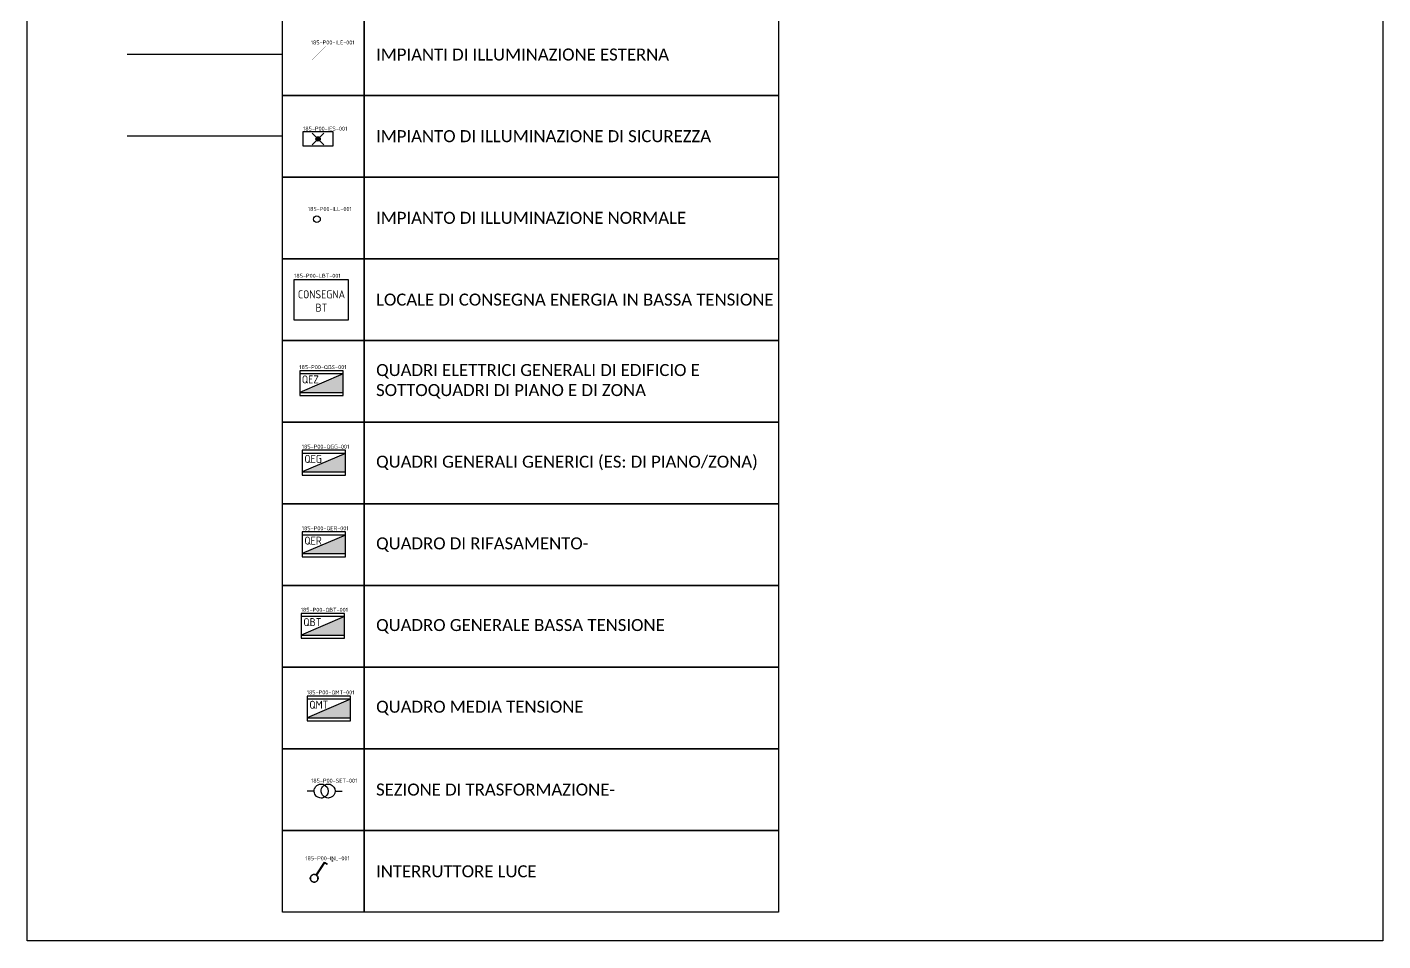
# Model space of a CAD drawing. Header units: millimetres. Extents: x -605.1 to -535.8, y -486.8 to -421.1.
# Drawn here: x -552.74 to -535.8, y -448.47 to -437.06 of the extents above; entities that cross this region are included whole.
import ezdxf

# ---------------------------------------------------------------- set-up
doc = ezdxf.new("R2010")
doc.units = ezdxf.units.MM
for name, color, linetype in [('00_Legenda-Linee', 7, 'Continuous'), ('A-Testo', 7, 'Continuous'), ('I-Impianti Elettrici', 10, 'Continuous'), ('Z-RM', 5, 'Continuous')]:
    doc.layers.add(name, color=color, linetype=linetype)
doc.styles.get("Standard").update_dxf_attribs({"font": 'isocp.shx'})

# ---------------------------------------------------------------- blocks, each defined once
blk = doc.blocks.new('INT_LUCE')
for points in [[(0.16, 0.225), (0.13, 0.243), (0.029, 0.089), (0.033, 0.086), (0.036, 0.083), (0.04, 0.078), (0.045, 0.07), (0.047, 0.064), (0.049, 0.056), (0.049, 0.051), (0.049, 0.042), (0.047, 0.034), (0.043, 0.025), (0.039, 0.019), (0.033, 0.012), (0.028, 0.009), (0.02, 0.004), (0.012, 0.002), (0.007, 0), (0, 0), (-0.008, 0.001), (-0.019, 0.004), (-0.026, 0.007), (-0.033, 0.012), (-0.038, 0.018), (-0.044, 0.026), (-0.047, 0.035), (-0.049, 0.041), (-0.049, 0.049), (-0.049, 0.055), (-0.047, 0.064), (-0.044, 0.072), (-0.04, 0.079), (-0.035, 0.084), (-0.03, 0.088), (-0.025, 0.092), (-0.019, 0.095), (-0.012, 0.097), (-0.002, 0.099), (0.005, 0.098), (0.011, 0.097), (0.019, 0.095), (0.025, 0.092), (0.128, 0.25), (0.163, 0.229)], [(0.225, 0.268), (0.229, 0.268), (0.229, 0.265), (0.225, 0.265)], [(0.024, 0.089), (0.018, 0.093), (0.01, 0.095), (0.005, 0.096), (-0.002, 0.096), (-0.012, 0.095), (-0.018, 0.093), (-0.023, 0.09), (-0.029, 0.086), (-0.033, 0.082), (-0.038, 0.077), (-0.042, 0.071), (-0.045, 0.063), (-0.047, 0.055), (-0.047, 0.05), (-0.046, 0.041), (-0.045, 0.035), (-0.042, 0.027), (-0.037, 0.02), (-0.031, 0.014), (-0.025, 0.009), (-0.019, 0.006), (-0.008, 0.003), (0, 0.002), (0.006, 0.003), (0.012, 0.004), (0.019, 0.007), (0.026, 0.011), (0.031, 0.014), (0.037, 0.021), (0.041, 0.027), (0.044, 0.035), (0.046, 0.042), (0.047, 0.051), (0.046, 0.055), (0.045, 0.063), (0.043, 0.069), (0.038, 0.077), (0.034, 0.082), (0.031, 0.084), (0.027, 0.088)]]:
    blk.add_lwpolyline(points, close=True)
for points in [[(0.026, 0.089), (0.129, 0.247)], [(0.129, 0.247), (0.161, 0.227)]]:
    blk.add_lwpolyline(points)
blk.add_attdef('CODICE', (-0.112, 0.274), '', height=0.05)
at = {"flags": 1}
for tag, p in [('CODICE_LOCALE', (-0.099, -0.121)), ('NOTE', (-0.094, -0.317)), ('DENOMINAZIONE_APPARATO', (-0.093, -0.224)), ('FOTO', (-0.1, -0.406)), ('QUANTITA', (-0.094, -0.517)), ('STATO_CONSERVAZIONE', (-0.1, -0.718)), ('MARCA', (-0.089, -0.605)), ('GC', (-0.081, -0.83)), ('VCT', (-0.081, -0.998)), ('GF', (-0.081, -0.918)), ('VCL', (-0.081, -1.085)), ('VSAN', (-0.081, -1.173)), ('ATTRIBUTO_01', (-0.087, -1.362)), ('VCC', (-0.081, -1.263)), ('ATTRIBUTO_02', (-0.087, -1.447)), ('ATTRIBUTO_03', (-0.087, -1.544)), ('ATTRIBUTO_04', (-0.087, -1.629)), ('ATTRIBUTO_05', (-0.087, -1.718)), ('ATTRIBUTO_06', (-0.087, -1.803)), ('ATTRIBUTO_07', (-0.087, -1.896)), ('ATTRIBUTO_08', (-0.087, -1.982)), ('ATTRIBUTO_09', (-0.087, -2.073)), ('ATTRIBUTO_10', (-0.087, -2.158))]:
    blk.add_attdef(tag, p, '', height=0.05, dxfattribs=at)
blk = doc.blocks.new('TRASFORMATORE')
for points in [[(-0.131, 0.075), (-0.219, 0.075)], [(0.131, 0.076), (0.218, 0.076)]]:
    blk.add_lwpolyline(points)
for points in [[(-0.043, 0.163), (-0.019, 0.16), (0.009, 0.146), (0.03, 0.123), (0.039, 0.105), (0.044, 0.076), (0.039, 0.047), (0.027, 0.024), (0.013, 0.009), (-0.012, -0.006), (-0.03, -0.011), (-0.043, -0.012), (-0.061, -0.01), (-0.084, -0.002), (-0.101, 0.01), (-0.115, 0.025), (-0.123, 0.039), (-0.128, 0.052), (-0.13, 0.067), (-0.131, 0.081), (-0.129, 0.091), (-0.125, 0.107), (-0.12, 0.117), (-0.114, 0.128), (-0.101, 0.141), (-0.096, 0.145), (-0.081, 0.154), (-0.073, 0.158), (-0.065, 0.16), (-0.054, 0.162)], [(0.044, 0.163), (0.068, 0.16), (0.096, 0.146), (0.117, 0.124), (0.126, 0.105), (0.131, 0.076), (0.127, 0.048), (0.114, 0.024), (0.1, 0.009), (0.075, -0.006), (0.058, -0.01), (0.044, -0.011), (0.026, -0.01), (0.003, -0.001), (-0.014, 0.011), (-0.027, 0.026), (-0.035, 0.04), (-0.04, 0.052), (-0.043, 0.067), (-0.043, 0.082), (-0.042, 0.091), (-0.038, 0.107), (-0.033, 0.117), (-0.026, 0.128), (-0.014, 0.141), (-0.009, 0.146), (0.006, 0.155), (0.015, 0.158), (0.022, 0.161), (0.033, 0.163)]]:
    blk.add_lwpolyline(points, close=True)
blk.add_attdef('CODICE', (-0.169, 0.181), '', height=0.05)
at = {"flags": 1}
for tag, p in [('CODICE_LOCALE', (-0.155, -0.207)), ('DENOMINAZIONE_APPARATO', (-0.149, -0.31)), ('NOTE', (-0.149, -0.441)), ('FOTO', (-0.15, -0.547)), ('MARCA', (-0.153, -0.646)), ('TIPO', (-0.154, -0.846)), ('MODELLO', (-0.149, -0.741)), ('ANNO_COSTRUZIONE_INSTALLAZIONE', (-0.152, -0.949)), ('STATO_CONSERVAZIONE', (-0.159, -1.107)), ('POTENZA_NOMINALE', (-0.146, -1.234)), ('GC', (-0.163, -1.352)), ('VCT', (-0.163, -1.519)), ('GF', (-0.163, -1.439)), ('VCL', (-0.163, -1.606)), ('VSAN', (-0.163, -1.694)), ('ATTRIBUTO_01', (-0.17, -1.883)), ('VCC', (-0.163, -1.784)), ('ATTRIBUTO_02', (-0.17, -1.968)), ('ATTRIBUTO_03', (-0.17, -2.065)), ('ATTRIBUTO_04', (-0.17, -2.15)), ('ATTRIBUTO_05', (-0.17, -2.239)), ('ATTRIBUTO_06', (-0.17, -2.325)), ('ATTRIBUTO_07', (-0.17, -2.417)), ('ATTRIBUTO_08', (-0.17, -2.503)), ('ATTRIBUTO_09', (-0.169, -2.594)), ('ATTRIBUTO_10', (-0.169, -2.679))]:
    blk.add_attdef(tag, p, '', height=0.05, dxfattribs=at)
blk = doc.blocks.new('LAMPADA_EST')
at = {"const_width": 0.000808}
for points in [[(0.086, 0.086), (-0.086, -0.086)], [(-0.086, 0.086), (0.086, -0.086)]]:
    blk.add_lwpolyline(points, dxfattribs=at)
blk.add_attdef('CODICE', (-0.1, 0.109), '', height=0.05)
at = {"flags": 1}
for tag, p in [('CODICE_LOCALE', (-0.299, -0.294)), ('NUMERO_CORPI_ILLUMINANTI', (-0.307, -0.492)), ('DENOMINAZIONE_APPARATO', (-0.294, -0.397)), ('NOTE', (-0.303, -0.592)), ('FOTO', (-0.303, -0.698)), ('ANNO_COSTRUZIONE_INSTALLAZIONE', (-0.304, -0.795)), ('STATO_CONSERVAZIONE', (-0.306, -0.918)), ('GC', (-0.292, -1.02)), ('VCT', (-0.292, -1.187)), ('GF', (-0.292, -1.107)), ('VCL', (-0.292, -1.274)), ('VSAN', (-0.292, -1.362)), ('ATTRIBUTO_01', (-0.298, -1.551)), ('VCC', (-0.292, -1.452)), ('ATTRIBUTO_02', (-0.298, -1.636)), ('ATTRIBUTO_03', (-0.298, -1.733)), ('ATTRIBUTO_04', (-0.298, -1.818)), ('ATTRIBUTO_05', (-0.298, -1.907)), ('ATTRIBUTO_06', (-0.298, -1.993)), ('ATTRIBUTO_07', (-0.298, -2.086)), ('ATTRIBUTO_08', (-0.298, -2.171)), ('ATTRIBUTO_09', (-0.298, -2.262)), ('ATTRIBUTO_10', (-0.298, -2.347))]:
    blk.add_attdef(tag, p, '', height=0.05, dxfattribs=at)
blk = doc.blocks.new('G$CB98F4A32')
h = blk.add_hatch(color=256)
edge = h.paths.add_edge_path()
edge.add_arc((0.185, 0.092), 0.0269, 0, 360)
for p, q in [((0.112, 0.165), (0.258, 0.019)), ((0.258, 0.165), (0.112, 0.019))]:
    blk.add_line(p, q)
blk.add_lwpolyline([(0, 0.185), (0.369, 0.185), (0.369, 0), (0, 0)], close=True)
blk.add_circle((0.185, 0.092), 0.0269)
blk = doc.blocks.new('LEM')
blk.add_blockref('G$CB98F4A32', (-0.185, 0))
blk.add_attdef('CODICE', (-0.187, 0.195), '', height=0.05)
at = {"flags": 1}
for tag, p in [('CODICE_LOCALE', (-0.18, -0.094)), ('DENOMINAZIONE_APPARATO', (-0.174, -0.196)), ('NUMERO_CORPI_ILLUMINANTI', (-0.187, -0.291)), ('FOTO', (-0.183, -0.498)), ('NOTE', (-0.183, -0.392)), ('MARCA', (-0.187, -0.597)), ('MODELLO', (-0.183, -0.693)), ('TIPO', (-0.187, -0.797)), ('STATO_CONSERVAZIONE', (-0.186, -0.89)), ('GC', (-0.172, -0.992)), ('VCT', (-0.172, -1.16)), ('GF', (-0.172, -1.079)), ('VCL', (-0.172, -1.246)), ('VSAN', (-0.172, -1.334)), ('ATTRIBUTO_01', (-0.178, -1.523)), ('VCC', (-0.172, -1.425)), ('ATTRIBUTO_02', (-0.178, -1.609)), ('ATTRIBUTO_03', (-0.178, -1.705)), ('ATTRIBUTO_04', (-0.178, -1.79)), ('ATTRIBUTO_05', (-0.178, -1.88)), ('ATTRIBUTO_06', (-0.178, -1.965)), ('ATTRIBUTO_07', (-0.178, -2.058)), ('ATTRIBUTO_08', (-0.178, -2.143)), ('ATTRIBUTO_09', (-0.178, -2.234)), ('ATTRIBUTO_10', (-0.178, -2.319))]:
    blk.add_attdef(tag, p, '', height=0.05, dxfattribs=at)
blk = doc.blocks.new('PUNLUCE')
at = {"const_width": 0.000808}
for points in [[(0.086, 0.086), (-0.086, -0.086)], [(-0.086, 0.086), (0.086, -0.086)]]:
    blk.add_lwpolyline(points, dxfattribs=at)
blk.add_circle((0, 0), 0.0417)
blk.add_attdef('CODICE', (-0.113, 0.102), '', height=0.05)
at = {"flags": 1}
for tag, p in [('CODICE_LOCALE', (-0.1, -0.217)), ('DENOMINAZIONE_APPARATO', (-0.095, -0.32)), ('NUMERO_CORPI_ILLUMINANTI', (-0.107, -0.415)), ('NOTE', (-0.104, -0.516)), ('MARCA', (-0.107, -0.72)), ('FOTO', (-0.104, -0.621)), ('MODELLO', (-0.103, -0.816)), ('TIPO', (-0.108, -0.921)), ('STATO_CONSERVAZIONE', (-0.107, -1.013)), ('GC', (-0.092, -1.115)), ('GF', (-0.092, -1.203)), ('VCT', (-0.092, -1.283)), ('VCL', (-0.092, -1.37)), ('VSAN', (-0.092, -1.458)), ('VCC', (-0.092, -1.548)), ('ATTRIBUTO_01', (-0.099, -1.647)), ('ATTRIBUTO_02', (-0.099, -1.732)), ('ATTRIBUTO_03', (-0.099, -1.828)), ('ATTRIBUTO_04', (-0.099, -1.914)), ('ATTRIBUTO_05', (-0.099, -2.003)), ('ATTRIBUTO_06', (-0.099, -2.088)), ('ATTRIBUTO_07', (-0.099, -2.181)), ('ATTRIBUTO_08', (-0.098, -2.267)), ('ATTRIBUTO_09', (-0.098, -2.358)), ('ATTRIBUTO_10', (-0.098, -2.443))]:
    blk.add_attdef(tag, p, '', height=0.05, dxfattribs=at)
blk = doc.blocks.new('LOCALE_CONSEGNA_BT')
blk.add_lwpolyline([(-0.341, 0), (0.341, 0), (0.341, 0.5), (-0.341, 0.5)], close=True)
at = {"insert": (0.003, 0.234), "char_height": 0.1, "width": 0.4804, "attachment_point": 5}
blk.add_mtext('CONSEGNA BT', dxfattribs=at)
blk.add_attdef('CODICE', (-0.339, 0.524), '', height=0.05)
at = {"flags": 1}
for tag, p in [('CODICE_LOCALE', (-0.343, -0.132)), ('DENOMINAZIONE_APPARATO', (-0.338, -0.235)), ('NOTE', (-0.338, -0.328)), ('FOTO', (-0.345, -0.417)), ('STATO_CONSERVAZIONE', (-0.343, -0.513)), ('GC', (-0.343, -0.605)), ('GF', (-0.343, -0.693)), ('VCT', (-0.343, -0.773)), ('VCL', (-0.343, -0.86)), ('VSAN', (-0.343, -0.948)), ('VCC', (-0.343, -1.038)), ('ATTRIBUTO_01', (-0.35, -1.137)), ('ATTRIBUTO_02', (-0.35, -1.222)), ('ATTRIBUTO_03', (-0.35, -1.319)), ('ATTRIBUTO_04', (-0.35, -1.404)), ('ATTRIBUTO_05', (-0.35, -1.493)), ('ATTRIBUTO_06', (-0.35, -1.578)), ('ATTRIBUTO_07', (-0.349, -1.671)), ('ATTRIBUTO_08', (-0.349, -1.757)), ('ATTRIBUTO_09', (-0.349, -1.848)), ('ATTRIBUTO_10', (-0.349, -1.933))]:
    blk.add_attdef(tag, p, '', height=0.05, dxfattribs=at)
blk = doc.blocks.new('QUADRO_ELE_BT')
at = {"color": 0, "linetype": 'ByBlock'}
for p, q in [((-0.27, 0.309), (-0.27, 0)), ((0.27, 0.309), (-0.27, 0.309)), ((0.27, 0.27), (-0.27, 0.039)), ((0.27, 0.27), (-0.27, 0.27)), ((0.27, 0), (0.27, 0.309)), ((-0.27, 0.039), (0.27, 0.039)), ((-0.27, 0), (0.27, 0))]:
    blk.add_line(p, q, dxfattribs=at)
at = {"color": 0}
blk.add_solid([(-0.27, 0.039), (0.27, 0.039), (0.27, 0.27)], dxfattribs=at)
at = {"insert": (-0.244, 0.251), "char_height": 0.1, "attachment_point": 1}
blk.add_mtext_dynamic_manual_height_columns('{\\Fisocp.shx|c228;QBT}', width=0.39664, gutter_width=0.5, heights=[0], dxfattribs=at)
blk.add_attdef('CODICE', (-0.276, 0.33), '', height=0.05)
at = {"flags": 1}
for tag, p in [('CODICE_LOCALE', (-0.267, -0.104)), ('DENOMINAZIONE_APPARATO', (-0.261, -0.206)), ('FOTO', (-0.268, -0.388)), ('NOTE', (-0.262, -0.299)), ('STATO_CONSERVAZIONE', (-0.266, -0.484)), ('GC', (-0.267, -0.577)), ('GF', (-0.267, -0.664)), ('VCT', (-0.267, -0.744)), ('VCL', (-0.267, -0.831)), ('VSAN', (-0.267, -0.919)), ('VCC', (-0.267, -1.009)), ('ATTRIBUTO_01', (-0.273, -1.108)), ('ATTRIBUTO_02', (-0.273, -1.193)), ('ATTRIBUTO_03', (-0.273, -1.29)), ('ATTRIBUTO_04', (-0.273, -1.375)), ('ATTRIBUTO_05', (-0.273, -1.464)), ('ATTRIBUTO_06', (-0.273, -1.55)), ('ATTRIBUTO_07', (-0.273, -1.642)), ('ATTRIBUTO_08', (-0.273, -1.728)), ('ATTRIBUTO_09', (-0.273, -1.819)), ('ATTRIBUTO_10', (-0.273, -1.904))]:
    blk.add_attdef(tag, p, '', height=0.05, dxfattribs=at)
blk = doc.blocks.new('QER')
at = {"color": 0, "linetype": 'ByBlock'}
for p, q in [((-0.27, 0.309), (-0.27, 0)), ((0.27, 0.309), (-0.27, 0.309)), ((0.27, 0.27), (-0.27, 0.039)), ((0.27, 0.27), (-0.27, 0.27)), ((0.27, 0), (0.27, 0.309)), ((-0.27, 0.039), (0.27, 0.039)), ((-0.27, 0), (0.27, 0))]:
    blk.add_line(p, q, dxfattribs=at)
at = {"color": 0}
blk.add_solid([(-0.27, 0.039), (0.27, 0.039), (0.27, 0.27)], dxfattribs=at)
at = {"insert": (-0.244, 0.251), "char_height": 0.1, "attachment_point": 1}
blk.add_mtext_dynamic_manual_height_columns('QER', width=0.39664, gutter_width=0.5, heights=[0], dxfattribs=at)
blk.add_attdef('CODICE', (-0.276, 0.33), '', height=0.05)
at = {"flags": 1}
for tag, p in [('CODICE_LOCALE', (-0.291, -0.126)), ('DENOMINAZIONE_APPARATO', (-0.286, -0.228)), ('NOTE', (-0.286, -0.36)), ('FOTO', (-0.287, -0.465)), ('MARCA', (-0.29, -0.564)), ('MODELLO', (-0.286, -0.66)), ('STATO_CONSERVAZIONE', (-0.282, -0.764)), ('GC', (-0.278, -0.877)), ('VCT', (-0.278, -1.045)), ('GF', (-0.278, -0.965)), ('VCL', (-0.278, -1.132)), ('VSAN', (-0.278, -1.22)), ('VCC', (-0.278, -1.31)), ('ATTRIBUTO_01', (-0.284, -1.409)), ('ATTRIBUTO_02', (-0.284, -1.494)), ('ATTRIBUTO_03', (-0.284, -1.591)), ('ATTRIBUTO_04', (-0.284, -1.676)), ('ATTRIBUTO_05', (-0.284, -1.765)), ('ATTRIBUTO_06', (-0.284, -1.851)), ('ATTRIBUTO_07', (-0.284, -1.943)), ('ATTRIBUTO_08', (-0.284, -2.029)), ('ATTRIBUTO_09', (-0.284, -2.12)), ('ATTRIBUTO_10', (-0.284, -2.205))]:
    blk.add_attdef(tag, p, '', height=0.05, dxfattribs=at)
blk = doc.blocks.new('QEG')
at = {"color": 0, "linetype": 'ByBlock'}
for p, q in [((-0.27, 0.309), (-0.27, 0)), ((0.27, 0.309), (-0.27, 0.309)), ((0.27, 0.27), (-0.27, 0.039)), ((0.27, 0.27), (-0.27, 0.27)), ((0.27, 0), (0.27, 0.309)), ((-0.27, 0.039), (0.27, 0.039)), ((-0.27, 0), (0.27, 0))]:
    blk.add_line(p, q, dxfattribs=at)
at = {"color": 0}
blk.add_solid([(-0.27, 0.039), (0.27, 0.039), (0.27, 0.27)], dxfattribs=at)
at = {"insert": (-0.244, 0.251), "char_height": 0.1, "attachment_point": 1}
blk.add_mtext_dynamic_manual_height_columns('QEG', width=0.39664, gutter_width=0.5, heights=[0], dxfattribs=at)
blk.add_attdef('CODICE', (-0.276, 0.33), '', height=0.05)
at = {"flags": 1}
for tag, p in [('CODICE_LOCALE', (-0.249, -0.156)), ('NOTE', (-0.244, -0.351)), ('DENOMINAZIONE_APPARATO', (-0.243, -0.258)), ('FOTO', (-0.25, -0.44)), ('STATO_CONSERVAZIONE', (-0.248, -0.536)), ('GC', (-0.249, -0.629)), ('GF', (-0.249, -0.716)), ('VCT', (-0.249, -0.796)), ('VCL', (-0.249, -0.883)), ('VSAN', (-0.249, -0.971)), ('VCC', (-0.249, -1.061)), ('ATTRIBUTO_01', (-0.255, -1.16)), ('ATTRIBUTO_02', (-0.255, -1.245)), ('ATTRIBUTO_03', (-0.255, -1.342)), ('ATTRIBUTO_04', (-0.255, -1.427)), ('ATTRIBUTO_05', (-0.255, -1.516)), ('ATTRIBUTO_06', (-0.255, -1.602)), ('ATTRIBUTO_07', (-0.255, -1.694)), ('ATTRIBUTO_08', (-0.255, -1.78)), ('ATTRIBUTO_09', (-0.255, -1.871)), ('ATTRIBUTO_10', (-0.255, -1.956))]:
    blk.add_attdef(tag, p, '', height=0.05, dxfattribs=at)
blk = doc.blocks.new('QUADRO_ELE_MT')
at = {"color": 0, "linetype": 'ByBlock'}
for p, q in [((-0.27, 0.309), (-0.27, 0)), ((0.27, 0.309), (-0.27, 0.309)), ((0.27, 0.27), (-0.27, 0.039)), ((0.27, 0.27), (-0.27, 0.27)), ((0.27, 0), (0.27, 0.309)), ((-0.27, 0.039), (0.27, 0.039)), ((-0.27, 0), (0.27, 0))]:
    blk.add_line(p, q, dxfattribs=at)
at = {"color": 0}
blk.add_solid([(-0.27, 0.039), (0.27, 0.039), (0.27, 0.27)], dxfattribs=at)
at = {"insert": (-0.244, 0.251), "char_height": 0.1, "attachment_point": 1}
blk.add_mtext_dynamic_manual_height_columns('QMT', width=0.39664, gutter_width=0.5, heights=[0], dxfattribs=at)
blk.add_attdef('CODICE', (-0.276, 0.33), '', height=0.05)
at = {"flags": 1}
for tag, p in [('CODICE_LOCALE', (-0.249, -0.156)), ('NOTE', (-0.244, -0.351)), ('DENOMINAZIONE_APPARATO', (-0.243, -0.258)), ('FOTO', (-0.25, -0.44)), ('STATO_CONSERVAZIONE', (-0.248, -0.536)), ('GC', (-0.249, -0.629)), ('GF', (-0.249, -0.716)), ('VCT', (-0.249, -0.796)), ('VCL', (-0.249, -0.883)), ('VSAN', (-0.249, -0.971)), ('VCC', (-0.249, -1.061)), ('ATTRIBUTO_01', (-0.255, -1.16)), ('ATTRIBUTO_02', (-0.255, -1.245)), ('ATTRIBUTO_03', (-0.255, -1.342)), ('ATTRIBUTO_04', (-0.255, -1.427)), ('ATTRIBUTO_05', (-0.255, -1.516)), ('ATTRIBUTO_06', (-0.255, -1.602)), ('ATTRIBUTO_07', (-0.255, -1.694)), ('ATTRIBUTO_08', (-0.255, -1.78)), ('ATTRIBUTO_09', (-0.255, -1.871)), ('ATTRIBUTO_10', (-0.255, -1.956))]:
    blk.add_attdef(tag, p, '', height=0.05, dxfattribs=at)
blk = doc.blocks.new('QEZ')
at = {"color": 0, "linetype": 'ByBlock'}
for p, q in [((-0.27, 0.309), (-0.27, 0)), ((0.27, 0.309), (-0.27, 0.309)), ((0.27, 0.27), (-0.27, 0.039)), ((0.27, 0.27), (-0.27, 0.27)), ((0.27, 0), (0.27, 0.309)), ((-0.27, 0.039), (0.27, 0.039)), ((-0.27, 0), (0.27, 0))]:
    blk.add_line(p, q, dxfattribs=at)
at = {"color": 0}
blk.add_solid([(-0.27, 0.039), (0.27, 0.039), (0.27, 0.27)], dxfattribs=at)
at = {"insert": (-0.244, 0.251), "char_height": 0.1, "attachment_point": 1}
blk.add_mtext_dynamic_manual_height_columns('QEZ', width=0.39664, gutter_width=0.5, heights=[0], dxfattribs=at)
blk.add_attdef('CODICE', (-0.276, 0.33), '', height=0.05)
at = {"flags": 1}
for tag, p in [('CODICE_LOCALE', (-0.266, -0.158)), ('NOTE', (-0.26, -0.354)), ('DENOMINAZIONE_APPARATO', (-0.26, -0.261)), ('SUPERFICIE', (-0.265, -0.456)), ('STATO_CONSERVAZIONE', (-0.265, -0.56)), ('GC', (-0.266, -0.653)), ('VCT', (-0.266, -0.821)), ('GF', (-0.266, -0.74)), ('VCL', (-0.266, -0.907)), ('VSAN', (-0.266, -0.995)), ('ATTRIBUTO_01', (-0.272, -1.184)), ('VCC', (-0.266, -1.086)), ('ATTRIBUTO_02', (-0.272, -1.27)), ('ATTRIBUTO_03', (-0.272, -1.366)), ('ATTRIBUTO_04', (-0.272, -1.451)), ('ATTRIBUTO_05', (-0.272, -1.54)), ('ATTRIBUTO_06', (-0.272, -1.626)), ('ATTRIBUTO_07', (-0.272, -1.719)), ('ATTRIBUTO_08', (-0.272, -1.804)), ('ATTRIBUTO_09', (-0.272, -1.895)), ('ATTRIBUTO_10', (-0.272, -1.98))]:
    blk.add_attdef(tag, p, '', height=0.05, dxfattribs=at)

msp = doc.modelspace()

# ---------------------------------------------------------------- linework, layer by layer
for p, q in [((-549.551, -437.401), (-551.492, -437.401)), ((-549.551, -438.421), (-551.492, -438.421))]:
    msp.add_line(p, q)
at = {"layer": '00_Legenda-Linee'}
for points in [[(-549.551, -436.891), (-548.531, -436.891), (-548.531, -437.911), (-549.551, -437.911)], [(-549.551, -437.911), (-548.531, -437.911), (-548.531, -438.931), (-549.551, -438.931)], [(-549.551, -438.931), (-548.531, -438.931), (-548.531, -439.952), (-549.551, -439.952)], [(-549.551, -439.952), (-548.531, -439.952), (-548.531, -440.972), (-549.551, -440.972)], [(-549.551, -440.972), (-548.531, -440.972), (-548.531, -441.992), (-549.551, -441.992)], [(-549.551, -441.992), (-548.531, -441.992), (-548.531, -443.012), (-549.551, -443.012)], [(-549.551, -443.012), (-548.531, -443.012), (-548.531, -444.032), (-549.551, -444.032)], [(-549.551, -444.032), (-548.531, -444.032), (-548.531, -445.052), (-549.551, -445.052)], [(-549.551, -445.052), (-548.531, -445.052), (-548.531, -446.072), (-549.551, -446.072)], [(-549.551, -446.072), (-548.531, -446.072), (-548.531, -447.093), (-549.551, -447.093)], [(-549.551, -447.093), (-548.531, -447.093), (-548.531, -448.113), (-549.551, -448.113)]]:
    msp.add_lwpolyline(points, close=True, dxfattribs=at)
at = {"layer": '00_Legenda-Linee', "ltscale": 50}
for points in [[(-548.531, -436.891), (-543.352, -436.891), (-543.352, -437.911), (-548.531, -437.911)], [(-548.531, -437.911), (-543.352, -437.911), (-543.352, -438.931), (-548.531, -438.931)], [(-548.531, -438.931), (-543.352, -438.931), (-543.352, -439.952), (-548.531, -439.952)], [(-548.531, -439.952), (-543.352, -439.952), (-543.352, -440.972), (-548.531, -440.972)], [(-548.531, -440.972), (-543.352, -440.972), (-543.352, -441.992), (-548.531, -441.992)], [(-548.531, -441.992), (-543.352, -441.992), (-543.352, -443.012), (-548.531, -443.012)], [(-548.531, -443.012), (-543.352, -443.012), (-543.352, -444.032), (-548.531, -444.032)], [(-548.531, -444.032), (-543.352, -444.032), (-543.352, -445.052), (-548.531, -445.052)], [(-548.531, -445.052), (-543.352, -445.052), (-543.352, -446.072), (-548.531, -446.072)], [(-548.531, -446.072), (-543.352, -446.072), (-543.352, -447.093), (-548.531, -447.093)], [(-548.531, -447.093), (-543.352, -447.093), (-543.352, -448.113), (-548.531, -448.113)]]:
    msp.add_lwpolyline(points, close=True, dxfattribs=at)
at = {"layer": 'Z-RM'}
msp.add_lwpolyline([(-552.741, -421.09), (-535.802, -421.09), (-535.802, -448.471), (-552.741, -448.471)], close=True, dxfattribs=at)

# ---------------------------------------------------------------- block references
at = {"layer": 'I-Impianti Elettrici'}
for name, p, values in [('LAMPADA_EST', (-549.097, -437.384), {'CODICE': '185-P00-ILE-001'}), ('LEM', (-549.106, -438.546), {'CODICE': '185-P00-IES-001'}), ('PUNLUCE', (-549.12, -439.457), {'CODICE': '185-P00-ILL-001'}), ('LOCALE_CONSEGNA_BT', (-549.066, -440.713), {'CODICE': '185-P00-LBT-001'}), ('QEZ', (-549.064, -441.66), {'CODICE': '185-P00-QGS-001'}), ('QEG', (-549.033, -442.653), {'CODICE': '185-P00-QGG-001'}), ('QER', (-549.033, -443.673), {'CODICE': '185-P00-QER-001'}), ('QUADRO_ELE_BT', (-549.046, -444.691), {'CODICE': '185-P00-QBT-001'}), ('QUADRO_ELE_MT', (-548.971, -445.723), {'CODICE': '185-P00-QMT-001'}), ('TRASFORMATORE', (-549.024, -446.676), {'CODICE': '185-P00-SET-001'}), ('INT_LUCE', (-549.154, -447.739), {'CODICE': '185-P00-INL-001'})]:
    msp.add_blockref(name, p, dxfattribs=at).add_auto_attribs(values)

# ---------------------------------------------------------------- texts
at = {"layer": 'A-Testo', "char_height": 0.15, "width": 5.17894, "attachment_point": 4}
for s, insert in [('\\pxi0,l1;{\\fCalibri|b0|i0|c1|p0;IMPIANTI DI ILLUMINAZIONE ESTERNA}', (-548.531, -437.401)), ('\\pxi0,l1;{\\fCalibri|b0|i0|c1|p0;IMPIANTO DI ILLUMINAZIONE DI SICUREZZA}', (-548.531, -438.421)), ('\\pxi0,l1;{\\fCalibri|b0|i0|c1|p0;IMPIANTO DI ILLUMINAZIONE NORMALE}', (-548.531, -439.441)), ('\\pxi0,l1;{\\fCalibri|b0|i0|c1|p0;LOCALE DI CONSEGNA ENERGIA IN BASSA TENSIONE}', (-548.531, -440.462)), ('\\pxi0,l1;{\\fCalibri|b0|i0|c1|p0;QUADRI ELETTRICI GENERALI DI EDIFICIO E SOTTOQUADRI DI PIANO E DI ZONA}', (-548.531, -441.482)), ('\\pxi0,l1;{\\fCalibri|b0|i0|c1|p0;QUADRI GENERALI GENERICI (ES: DI PIANO/ZONA)}', (-548.531, -442.502)), ('\\pxi0,l1;{\\fCalibri|b0|i0|c1|p0;QUADRO DI RIFASAMENTO-}', (-548.531, -443.522)), ('\\pxi0,l1;{\\fCalibri|b0|i0|c1|p0;QUADRO GENERALE BASSA TENSIONE}', (-548.531, -444.542)), ('\\pxi0,l1;{\\fCalibri|b0|i0|c1|p0;QUADRO MEDIA TENSIONE}', (-548.531, -445.562)), ('\\pxi0,l1;{\\fCalibri|b0|i0|c1|p0;SEZIONE DI TRASFORMAZIONE-}', (-548.531, -446.582)), ('\\pxi0,l1;{\\fCalibri|b0|i0|c1|p0;INTERRUTTORE LUCE}', (-548.531, -447.603))]:
    msp.add_mtext(s, dxfattribs=dict(at, insert=insert))

doc.saveas('drawing.dxf')
